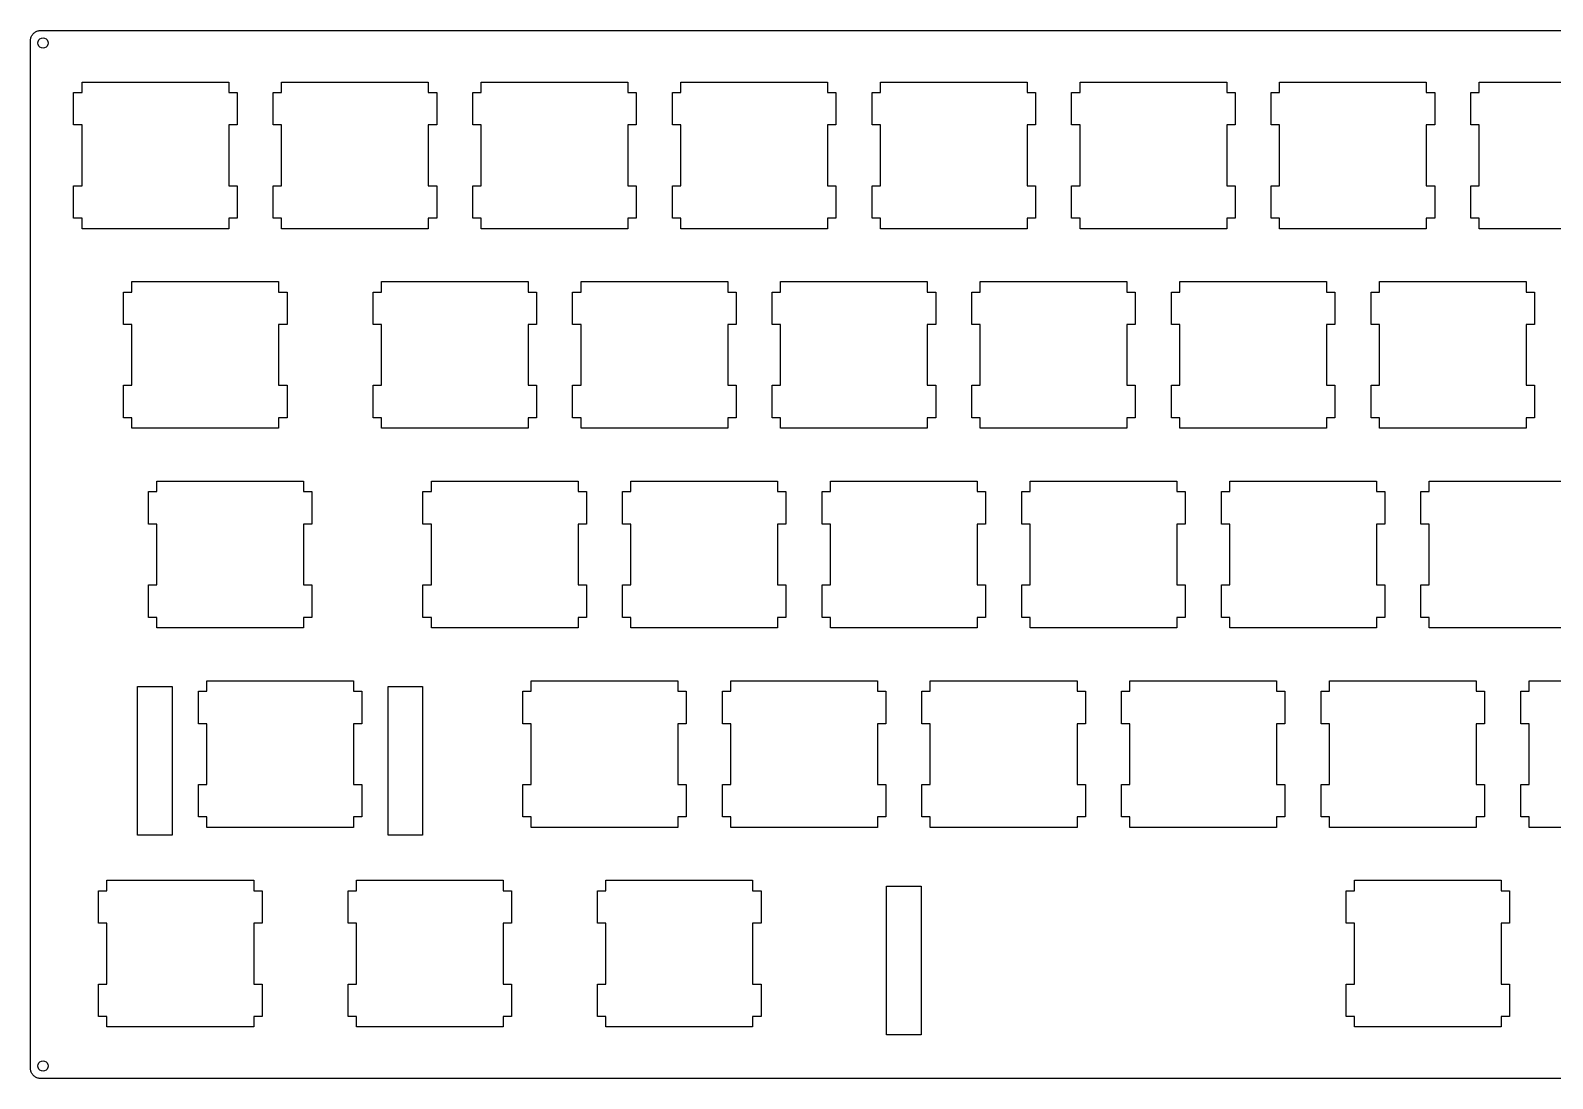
# Model space of a CAD drawing. Extents: x 0 to 291, y 0 to 100.
# Drawn here: x 0.1 to 145.4, y 0.1 to 100.2 of the extents above; entities that cross this region are included whole.
import ezdxf

# ---------------------------------------------------------------- set-up
doc = ezdxf.new("R2010")
doc.units = 0
doc.layers.get('0').update_dxf_attribs({"linetype": 'CONTINUOUS'})

msp = doc.modelspace()

# ---------------------------------------------------------------- linework, layer by layer
at = {"color": 0}
for p, q in [((0.093707, 99.1553), (0.096463, 99.2339)), ((0.093707, 1.10519), (0.093707, 99.1553)), ((0.096463, 99.2339), (0.106109, 99.3126)), ((0.106109, 99.3126), (0.121267, 99.3881)), ((0.121267, 99.3881), (0.143316, 99.4653)), ((0.143316, 99.4653), (0.169499, 99.5384)), ((0.169499, 99.5384), (0.202572, 99.61)), ((0.202572, 99.61), (0.241157, 99.6777)), ((0.241157, 99.6777), (0.285254, 99.7437)), ((0.285254, 99.7437), (0.333485, 99.8044)), ((0.333485, 99.8044), (0.38723, 99.8622)), ((0.38723, 99.8622), (0.445107, 99.9162)), ((0.445107, 99.9162), (0.505739, 99.9642)), ((0.505739, 99.9642), (0.571885, 100.008)), ((0.571885, 100.008), (0.63941, 100.047)), ((0.63941, 100.047), (0.711069, 100.08)), ((0.711069, 100.08), (0.784105, 100.106)), ((0.784105, 100.106), (0.861275, 100.128)), ((0.79375, 98.9556), (0.817178, 99.1112)), ((0.817178, 98.8011), (0.79375, 98.9556)), ((0.817178, 99.1112), (0.888834, 99.2505)), ((0.888834, 98.6621), (0.817178, 98.8011)), ((0.861275, 100.128), (0.937066, 100.143)), ((0.888834, 99.2505), (0.999077, 99.3606)), ((0.937066, 100.143), (1.01562, 100.153)), ((0.999077, 99.3606), (1.13826, 99.4322)), ((1.01562, 100.153), (1.09416, 100.156)), ((1.09416, 100.156), (289.644, 100.156)), ((1.13826, 99.4322), (1.29398, 99.4558)), ((1.29398, 99.4558), (1.44832, 99.4322)), ((1.44832, 99.4322), (1.5875, 99.3606)), ((1.5875, 99.3606), (1.69912, 99.2505)), ((1.69912, 99.2505), (1.7694, 99.1112)), ((1.7694, 98.8011), (1.69912, 98.6621)), ((1.7694, 99.1112), (1.79421, 98.9556)), ((1.79421, 98.9556), (1.7694, 98.8011)), ((0.999077, 98.5502), (0.888834, 98.6621)), ((1.13826, 98.48), (0.999077, 98.5502)), ((1.29398, 98.4553), (1.13826, 98.48)), ((1.44832, 98.48), (1.29398, 98.4553)), ((1.5875, 98.5502), (1.44832, 98.48)), ((1.69912, 98.6621), (1.5875, 98.5502)), ((5.01883, 94.2301), (5.01883, 95.2306)), ((5.01883, 95.2306), (19.0183, 95.2306)), ((19.0183, 95.2306), (19.0183, 94.2301)), ((24.0688, 94.2301), (24.0688, 95.2306)), ((24.0688, 95.2306), (38.0683, 95.2306)), ((38.0683, 95.2306), (38.0683, 94.2301)), ((43.119, 94.2301), (43.119, 95.2306)), ((43.119, 95.2306), (57.1183, 95.2306)), ((57.1183, 95.2306), (57.1183, 94.2301)), ((62.169, 94.2301), (62.169, 95.2306)), ((62.169, 95.2306), (76.1683, 95.2306)), ((76.1683, 95.2306), (76.1683, 94.2301)), ((81.219, 94.2301), (81.219, 95.2306)), ((81.219, 95.2306), (95.2183, 95.2306)), ((95.2183, 95.2306), (95.2183, 94.2301)), ((100.269, 94.2301), (100.269, 95.2306)), ((100.269, 95.2306), (114.268, 95.2306)), ((114.268, 95.2306), (114.268, 94.2301)), ((119.319, 94.2301), (119.319, 95.2306)), ((119.319, 95.2306), (133.318, 95.2306)), ((133.318, 95.2306), (133.318, 94.2301)), ((138.369, 94.2301), (138.369, 95.2306)), ((138.369, 95.2306), (152.368, 95.2306)), ((4.21816, 91.131), (4.21816, 94.2301)), ((4.21816, 94.2301), (5.01883, 94.2301)), ((19.0183, 94.2301), (19.8189, 94.2301)), ((19.8189, 94.2301), (19.8189, 91.131)), ((23.2682, 91.131), (23.2682, 94.2301)), ((23.2682, 94.2301), (24.0688, 94.2301)), ((38.0683, 94.2301), (38.8691, 94.2301)), ((38.8691, 94.2301), (38.8691, 91.131)), ((42.3182, 91.131), (42.3182, 94.2301)), ((42.3182, 94.2301), (43.119, 94.2301)), ((57.1183, 94.2301), (57.9191, 94.2301)), ((57.9191, 94.2301), (57.9191, 91.131)), ((61.3682, 91.131), (61.3682, 94.2301)), ((61.3682, 94.2301), (62.169, 94.2301)), ((76.1683, 94.2301), (76.9691, 94.2301)), ((76.9691, 94.2301), (76.9691, 91.131)), ((80.4182, 91.131), (80.4182, 94.2301)), ((80.4182, 94.2301), (81.219, 94.2301)), ((95.2183, 94.2301), (96.0191, 94.2301)), ((96.0191, 94.2301), (96.0191, 91.131)), ((99.4682, 91.131), (99.4682, 94.2301)), ((99.4682, 94.2301), (100.269, 94.2301)), ((114.268, 94.2301), (115.069, 94.2301)), ((115.069, 94.2301), (115.069, 91.131)), ((118.518, 91.131), (118.518, 94.2301)), ((118.518, 94.2301), (119.319, 94.2301)), ((133.318, 94.2301), (134.119, 94.2301)), ((134.119, 94.2301), (134.119, 91.131)), ((137.568, 91.131), (137.568, 94.2301)), ((137.568, 94.2301), (138.369, 94.2301)), ((5.01883, 91.131), (4.21816, 91.131)), ((5.01883, 85.3309), (5.01883, 91.131)), ((19.8189, 91.131), (19.0183, 91.131)), ((19.0183, 91.131), (19.0183, 85.3309)), ((24.0688, 91.131), (23.2682, 91.131)), ((24.0688, 85.3309), (24.0688, 91.131)), ((38.8691, 91.131), (38.0683, 91.131)), ((38.0683, 91.131), (38.0683, 85.3309)), ((43.119, 91.131), (42.3182, 91.131)), ((43.119, 85.3309), (43.119, 91.131)), ((57.9191, 91.131), (57.1183, 91.131)), ((57.1183, 91.131), (57.1183, 85.3309)), ((62.169, 91.131), (61.3682, 91.131)), ((62.169, 85.3309), (62.169, 91.131)), ((76.9691, 91.131), (76.1683, 91.131)), ((76.1683, 91.131), (76.1683, 85.3309)), ((81.219, 91.131), (80.4182, 91.131)), ((81.219, 85.3309), (81.219, 91.131)), ((96.0191, 91.131), (95.2183, 91.131)), ((95.2183, 91.131), (95.2183, 85.3309)), ((100.269, 91.131), (99.4682, 91.131)), ((100.269, 85.3309), (100.269, 91.131)), ((115.069, 91.131), (114.268, 91.131)), ((114.268, 91.131), (114.268, 85.3309)), ((119.319, 91.131), (118.518, 91.131)), ((119.319, 85.3309), (119.319, 91.131)), ((134.119, 91.131), (133.318, 91.131)), ((133.318, 91.131), (133.318, 85.3309)), ((138.369, 91.131), (137.568, 91.131)), ((138.369, 85.3309), (138.369, 91.131)), ((4.21816, 82.2304), (4.21816, 85.3309)), ((4.21816, 85.3309), (5.01883, 85.3309)), ((19.0183, 85.3309), (19.8189, 85.3309)), ((19.8189, 85.3309), (19.8189, 82.2304)), ((23.2682, 82.2304), (23.2682, 85.3309)), ((23.2682, 85.3309), (24.0688, 85.3309)), ((38.0683, 85.3309), (38.8691, 85.3309)), ((38.8691, 85.3309), (38.8691, 82.2304)), ((42.3182, 82.2304), (42.3182, 85.3309)), ((42.3182, 85.3309), (43.119, 85.3309)), ((57.1183, 85.3309), (57.9191, 85.3309)), ((57.9191, 85.3309), (57.9191, 82.2304)), ((61.3682, 82.2304), (61.3682, 85.3309)), ((61.3682, 85.3309), (62.169, 85.3309)), ((76.1683, 85.3309), (76.9691, 85.3309)), ((76.9691, 85.3309), (76.9691, 82.2304)), ((80.4182, 82.2304), (80.4182, 85.3309)), ((80.4182, 85.3309), (81.219, 85.3309)), ((95.2183, 85.3309), (96.0191, 85.3309)), ((96.0191, 85.3309), (96.0191, 82.2304)), ((99.4682, 82.2304), (99.4682, 85.3309)), ((99.4682, 85.3309), (100.269, 85.3309)), ((114.268, 85.3309), (115.069, 85.3309)), ((115.069, 85.3309), (115.069, 82.2304)), ((118.518, 82.2304), (118.518, 85.3309)), ((118.518, 85.3309), (119.319, 85.3309)), ((133.318, 85.3309), (134.119, 85.3309)), ((134.119, 85.3309), (134.119, 82.2304)), ((137.568, 82.2304), (137.568, 85.3309)), ((137.568, 85.3309), (138.369, 85.3309)), ((5.01883, 82.2304), (4.21816, 82.2304)), ((5.01883, 81.2313), (5.01883, 82.2304)), ((19.0183, 82.2304), (19.0183, 81.2313)), ((19.8189, 82.2304), (19.0183, 82.2304)), ((24.0688, 82.2304), (23.2682, 82.2304)), ((24.0688, 81.2313), (24.0688, 82.2304)), ((38.0683, 82.2304), (38.0683, 81.2313)), ((38.8691, 82.2304), (38.0683, 82.2304)), ((43.119, 82.2304), (42.3182, 82.2304)), ((43.119, 81.2313), (43.119, 82.2304)), ((57.1183, 82.2304), (57.1183, 81.2313)), ((57.9191, 82.2304), (57.1183, 82.2304)), ((62.169, 82.2304), (61.3682, 82.2304)), ((62.169, 81.2313), (62.169, 82.2304)), ((76.1683, 82.2304), (76.1683, 81.2313)), ((76.9691, 82.2304), (76.1683, 82.2304)), ((81.219, 82.2304), (80.4182, 82.2304)), ((81.219, 81.2313), (81.219, 82.2304)), ((95.2183, 82.2304), (95.2183, 81.2313)), ((96.0191, 82.2304), (95.2183, 82.2304)), ((100.269, 82.2304), (99.4682, 82.2304)), ((100.269, 81.2313), (100.269, 82.2304)), ((114.268, 82.2304), (114.268, 81.2313)), ((115.069, 82.2304), (114.268, 82.2304)), ((119.319, 82.2304), (118.518, 82.2304)), ((119.319, 81.2313), (119.319, 82.2304)), ((133.318, 82.2304), (133.318, 81.2313)), ((134.119, 82.2304), (133.318, 82.2304)), ((138.369, 82.2304), (137.568, 82.2304)), ((138.369, 81.2313), (138.369, 82.2304)), ((19.0183, 81.2313), (5.01883, 81.2313)), ((38.0683, 81.2313), (24.0688, 81.2313)), ((57.1183, 81.2313), (43.119, 81.2313)), ((76.1683, 81.2313), (62.169, 81.2313)), ((95.2183, 81.2313), (81.219, 81.2313)), ((114.268, 81.2313), (100.269, 81.2313)), ((133.318, 81.2313), (119.319, 81.2313)), ((152.368, 81.2313), (138.369, 81.2313)), ((9.78133, 75.1801), (9.78133, 76.1806)), ((9.78133, 76.1806), (23.7822, 76.1806)), ((23.7822, 76.1806), (23.7822, 75.1801)), ((33.5938, 75.1801), (33.5938, 76.1806)), ((33.5938, 76.1806), (47.5933, 76.1806)), ((47.5933, 76.1806), (47.5933, 75.1801)), ((52.644, 75.1801), (52.644, 76.1806)), ((52.644, 76.1806), (66.6433, 76.1806)), ((66.6433, 76.1806), (66.6433, 75.1801)), ((71.694, 75.1801), (71.694, 76.1806)), ((71.694, 76.1806), (85.6933, 76.1806)), ((85.6933, 76.1806), (85.6933, 75.1801)), ((90.744, 75.1801), (90.744, 76.1806)), ((90.744, 76.1806), (104.743, 76.1806)), ((104.743, 76.1806), (104.743, 75.1801)), ((109.794, 75.1801), (109.794, 76.1806)), ((109.794, 76.1806), (123.793, 76.1806)), ((123.793, 76.1806), (123.793, 75.1801)), ((128.844, 75.1801), (128.844, 76.1806)), ((128.844, 76.1806), (142.843, 76.1806)), ((142.843, 76.1806), (142.843, 75.1801)), ((8.98066, 72.081), (8.98066, 75.1801)), ((8.98066, 75.1801), (9.78133, 75.1801)), ((23.7822, 75.1801), (24.5815, 75.1801)), ((24.5815, 75.1801), (24.5815, 72.081)), ((32.7932, 72.081), (32.7932, 75.1801)), ((32.7932, 75.1801), (33.5938, 75.1801)), ((47.5933, 75.1801), (48.3941, 75.1801)), ((48.3941, 75.1801), (48.3941, 72.081)), ((51.8432, 72.081), (51.8432, 75.1801)), ((51.8432, 75.1801), (52.644, 75.1801)), ((66.6433, 75.1801), (67.4441, 75.1801)), ((67.4441, 75.1801), (67.4441, 72.081)), ((70.8932, 72.081), (70.8932, 75.1801)), ((70.8932, 75.1801), (71.694, 75.1801)), ((85.6933, 75.1801), (86.4941, 75.1801)), ((86.4941, 75.1801), (86.4941, 72.081)), ((89.9432, 72.081), (89.9432, 75.1801)), ((89.9432, 75.1801), (90.744, 75.1801)), ((104.743, 75.1801), (105.544, 75.1801)), ((105.544, 75.1801), (105.544, 72.081)), ((108.993, 72.081), (108.993, 75.1801)), ((108.993, 75.1801), (109.794, 75.1801)), ((123.793, 75.1801), (124.594, 75.1801)), ((124.594, 75.1801), (124.594, 72.081)), ((128.043, 72.081), (128.043, 75.1801)), ((128.043, 75.1801), (128.844, 75.1801)), ((142.843, 75.1801), (143.644, 75.1801)), ((143.644, 75.1801), (143.644, 72.081)), ((9.78133, 72.081), (8.98066, 72.081)), ((9.78133, 66.2809), (9.78133, 72.081)), ((24.5815, 72.081), (23.7822, 72.081)), ((23.7822, 72.081), (23.7822, 66.2809)), ((33.5938, 72.081), (32.7932, 72.081)), ((33.5938, 66.2809), (33.5938, 72.081)), ((48.3941, 72.081), (47.5933, 72.081)), ((47.5933, 72.081), (47.5933, 66.2809)), ((52.644, 72.081), (51.8432, 72.081)), ((52.644, 66.2809), (52.644, 72.081)), ((67.4441, 72.081), (66.6433, 72.081)), ((66.6433, 72.081), (66.6433, 66.2809)), ((71.694, 72.081), (70.8932, 72.081)), ((71.694, 66.2809), (71.694, 72.081)), ((86.4941, 72.081), (85.6933, 72.081)), ((85.6933, 72.081), (85.6933, 66.2809)), ((90.744, 72.081), (89.9432, 72.081)), ((90.744, 66.2809), (90.744, 72.081)), ((105.544, 72.081), (104.743, 72.081)), ((104.743, 72.081), (104.743, 66.2809)), ((109.794, 72.081), (108.993, 72.081)), ((109.794, 66.2809), (109.794, 72.081)), ((124.594, 72.081), (123.793, 72.081)), ((123.793, 72.081), (123.793, 66.2809)), ((128.844, 72.081), (128.043, 72.081)), ((128.844, 66.2809), (128.844, 72.081)), ((143.644, 72.081), (142.843, 72.081)), ((142.843, 72.081), (142.843, 66.2809)), ((8.98066, 63.1804), (8.98066, 66.2809)), ((8.98066, 66.2809), (9.78133, 66.2809)), ((23.7822, 66.2809), (24.5815, 66.2809)), ((24.5815, 66.2809), (24.5815, 63.1804)), ((32.7932, 63.1804), (32.7932, 66.2809)), ((32.7932, 66.2809), (33.5938, 66.2809)), ((47.5933, 66.2809), (48.3941, 66.2809)), ((48.3941, 66.2809), (48.3941, 63.1804)), ((51.8432, 63.1804), (51.8432, 66.2809)), ((51.8432, 66.2809), (52.644, 66.2809)), ((66.6433, 66.2809), (67.4441, 66.2809)), ((67.4441, 66.2809), (67.4441, 63.1804)), ((70.8932, 63.1804), (70.8932, 66.2809)), ((70.8932, 66.2809), (71.694, 66.2809)), ((85.6933, 66.2809), (86.4941, 66.2809)), ((86.4941, 66.2809), (86.4941, 63.1804)), ((89.9432, 63.1804), (89.9432, 66.2809)), ((89.9432, 66.2809), (90.744, 66.2809)), ((104.743, 66.2809), (105.544, 66.2809)), ((105.544, 66.2809), (105.544, 63.1804)), ((108.993, 63.1804), (108.993, 66.2809)), ((108.993, 66.2809), (109.794, 66.2809)), ((123.793, 66.2809), (124.594, 66.2809)), ((124.594, 66.2809), (124.594, 63.1804)), ((128.043, 63.1804), (128.043, 66.2809)), ((128.043, 66.2809), (128.844, 66.2809)), ((142.843, 66.2809), (143.644, 66.2809)), ((143.644, 66.2809), (143.644, 63.1804)), ((9.78133, 63.1804), (8.98066, 63.1804)), ((9.78133, 62.1813), (9.78133, 63.1804)), ((23.7822, 63.1804), (23.7822, 62.1813)), ((24.5815, 63.1804), (23.7822, 63.1804)), ((33.5938, 63.1804), (32.7932, 63.1804)), ((33.5938, 62.1813), (33.5938, 63.1804)), ((47.5933, 63.1804), (47.5933, 62.1813)), ((48.3941, 63.1804), (47.5933, 63.1804)), ((52.644, 63.1804), (51.8432, 63.1804)), ((52.644, 62.1813), (52.644, 63.1804)), ((66.6433, 63.1804), (66.6433, 62.1813)), ((67.4441, 63.1804), (66.6433, 63.1804)), ((71.694, 63.1804), (70.8932, 63.1804)), ((71.694, 62.1813), (71.694, 63.1804)), ((85.6933, 63.1804), (85.6933, 62.1813)), ((86.4941, 63.1804), (85.6933, 63.1804)), ((90.744, 63.1804), (89.9432, 63.1804)), ((90.744, 62.1813), (90.744, 63.1804)), ((104.743, 63.1804), (104.743, 62.1813)), ((105.544, 63.1804), (104.743, 63.1804)), ((109.794, 63.1804), (108.993, 63.1804)), ((109.794, 62.1813), (109.794, 63.1804)), ((123.793, 63.1804), (123.793, 62.1813)), ((124.594, 63.1804), (123.793, 63.1804)), ((128.844, 63.1804), (128.043, 63.1804)), ((128.844, 62.1813), (128.844, 63.1804)), ((142.843, 63.1804), (142.843, 62.1813)), ((143.644, 63.1804), (142.843, 63.1804)), ((23.7822, 62.1813), (9.78133, 62.1813)), ((47.5933, 62.1813), (33.5938, 62.1813)), ((66.6433, 62.1813), (52.644, 62.1813)), ((85.6933, 62.1813), (71.694, 62.1813)), ((104.743, 62.1813), (90.744, 62.1813)), ((123.793, 62.1813), (109.794, 62.1813)), ((142.843, 62.1813), (128.844, 62.1813)), ((12.1626, 56.1301), (12.1626, 57.1306)), ((12.1626, 57.1306), (26.1634, 57.1306)), ((26.1634, 57.1306), (26.1634, 56.1301)), ((38.3565, 56.1301), (38.3565, 57.1306)), ((38.3565, 57.1306), (52.3572, 57.1306)), ((52.3572, 57.1306), (52.3572, 56.1301)), ((57.4065, 56.1301), (57.4065, 57.1306)), ((57.4065, 57.1306), (71.4058, 57.1306)), ((71.4058, 57.1306), (71.4058, 56.1301)), ((76.4565, 56.1301), (76.4565, 57.1306)), ((76.4565, 57.1306), (90.4558, 57.1306)), ((90.4558, 57.1306), (90.4558, 56.1301)), ((95.5065, 56.1301), (95.5065, 57.1306)), ((95.5065, 57.1306), (109.506, 57.1306)), ((109.506, 57.1306), (109.506, 56.1301)), ((114.556, 56.1301), (114.556, 57.1306)), ((114.556, 57.1306), (128.556, 57.1306)), ((128.556, 57.1306), (128.556, 56.1301)), ((133.606, 56.1301), (133.606, 57.1306)), ((133.606, 57.1306), (147.606, 57.1306)), ((11.3633, 53.031), (11.3633, 56.1301)), ((11.3633, 56.1301), (12.1626, 56.1301)), ((26.1634, 56.1301), (26.9627, 56.1301)), ((26.9627, 56.1301), (26.9627, 53.031)), ((37.5571, 53.031), (37.5571, 56.1301)), ((37.5571, 56.1301), (38.3565, 56.1301)), ((52.3572, 56.1301), (53.1551, 56.1301)), ((53.1551, 56.1301), (53.1551, 53.031)), ((56.6071, 53.031), (56.6071, 56.1301)), ((56.6071, 56.1301), (57.4065, 56.1301)), ((71.4058, 56.1301), (72.2051, 56.1301)), ((72.2051, 56.1301), (72.2051, 53.031)), ((75.6557, 53.031), (75.6557, 56.1301)), ((75.6557, 56.1301), (76.4565, 56.1301)), ((90.4558, 56.1301), (91.2551, 56.1301)), ((91.2551, 56.1301), (91.2551, 53.031)), ((94.7057, 53.031), (94.7057, 56.1301)), ((94.7057, 56.1301), (95.5065, 56.1301)), ((109.506, 56.1301), (110.305, 56.1301)), ((110.305, 56.1301), (110.305, 53.031)), ((113.756, 53.031), (113.756, 56.1301)), ((113.756, 56.1301), (114.556, 56.1301)), ((128.556, 56.1301), (129.355, 56.1301)), ((129.355, 56.1301), (129.355, 53.031)), ((132.806, 53.031), (132.806, 56.1301)), ((132.806, 56.1301), (133.606, 56.1301)), ((12.1626, 53.031), (11.3633, 53.031)), ((12.1626, 47.2309), (12.1626, 53.031)), ((26.9627, 53.031), (26.1634, 53.031)), ((26.1634, 53.031), (26.1634, 47.2309)), ((38.3565, 53.031), (37.5571, 53.031)), ((38.3565, 47.2309), (38.3565, 53.031)), ((53.1551, 53.031), (52.3572, 53.031)), ((52.3572, 53.031), (52.3572, 47.2309)), ((57.4065, 53.031), (56.6071, 53.031)), ((57.4065, 47.2309), (57.4065, 53.031)), ((72.2051, 53.031), (71.4058, 53.031)), ((71.4058, 53.031), (71.4058, 47.2309)), ((76.4565, 53.031), (75.6557, 53.031)), ((76.4565, 47.2309), (76.4565, 53.031)), ((91.2551, 53.031), (90.4558, 53.031)), ((90.4558, 53.031), (90.4558, 47.2309)), ((95.5065, 53.031), (94.7057, 53.031)), ((95.5065, 47.2309), (95.5065, 53.031)), ((110.305, 53.031), (109.506, 53.031)), ((109.506, 53.031), (109.506, 47.2309)), ((114.556, 53.031), (113.756, 53.031)), ((114.556, 47.2309), (114.556, 53.031)), ((129.355, 53.031), (128.556, 53.031)), ((128.556, 53.031), (128.556, 47.2309)), ((133.606, 53.031), (132.806, 53.031)), ((133.606, 47.2309), (133.606, 53.031)), ((11.3633, 44.1304), (11.3633, 47.2309)), ((11.3633, 47.2309), (12.1626, 47.2309)), ((26.1634, 47.2309), (26.9627, 47.2309)), ((26.9627, 47.2309), (26.9627, 44.1304)), ((37.5571, 44.1304), (37.5571, 47.2309)), ((37.5571, 47.2309), (38.3565, 47.2309)), ((52.3572, 47.2309), (53.1551, 47.2309)), ((53.1551, 47.2309), (53.1551, 44.1304)), ((56.6071, 44.1304), (56.6071, 47.2309)), ((56.6071, 47.2309), (57.4065, 47.2309)), ((71.4058, 47.2309), (72.2051, 47.2309)), ((72.2051, 47.2309), (72.2051, 44.1304)), ((75.6557, 44.1304), (75.6557, 47.2309)), ((75.6557, 47.2309), (76.4565, 47.2309)), ((90.4558, 47.2309), (91.2551, 47.2309)), ((91.2551, 47.2309), (91.2551, 44.1304)), ((94.7057, 44.1304), (94.7057, 47.2309)), ((94.7057, 47.2309), (95.5065, 47.2309)), ((109.506, 47.2309), (110.305, 47.2309)), ((110.305, 47.2309), (110.305, 44.1304)), ((113.756, 44.1304), (113.756, 47.2309)), ((113.756, 47.2309), (114.556, 47.2309)), ((128.556, 47.2309), (129.355, 47.2309)), ((129.355, 47.2309), (129.355, 44.1304)), ((132.806, 44.1304), (132.806, 47.2309)), ((132.806, 47.2309), (133.606, 47.2309)), ((12.1626, 44.1304), (11.3633, 44.1304)), ((12.1626, 43.1313), (12.1626, 44.1304)), ((26.1634, 44.1304), (26.1634, 43.1313)), ((26.9627, 44.1304), (26.1634, 44.1304)), ((38.3565, 44.1304), (37.5571, 44.1304)), ((38.3565, 43.1313), (38.3565, 44.1304)), ((52.3572, 44.1304), (52.3572, 43.1313)), ((53.1551, 44.1304), (52.3572, 44.1304)), ((57.4065, 44.1304), (56.6071, 44.1304)), ((57.4065, 43.1313), (57.4065, 44.1304)), ((71.4058, 44.1304), (71.4058, 43.1313)), ((72.2051, 44.1304), (71.4058, 44.1304)), ((76.4565, 44.1304), (75.6557, 44.1304)), ((76.4565, 43.1313), (76.4565, 44.1304)), ((90.4558, 44.1304), (90.4558, 43.1313)), ((91.2551, 44.1304), (90.4558, 44.1304)), ((95.5065, 44.1304), (94.7057, 44.1304)), ((95.5065, 43.1313), (95.5065, 44.1304)), ((109.506, 44.1304), (109.506, 43.1313)), ((110.305, 44.1304), (109.506, 44.1304)), ((114.556, 44.1304), (113.756, 44.1304)), ((114.556, 43.1313), (114.556, 44.1304)), ((128.556, 44.1304), (128.556, 43.1313)), ((129.355, 44.1304), (128.556, 44.1304)), ((133.606, 44.1304), (132.806, 44.1304)), ((133.606, 43.1313), (133.606, 44.1304)), ((26.1634, 43.1313), (12.1626, 43.1313)), ((52.3572, 43.1313), (38.3565, 43.1313)), ((71.4058, 43.1313), (57.4065, 43.1313)), ((90.4558, 43.1313), (76.4565, 43.1313)), ((109.506, 43.1313), (95.5065, 43.1313)), ((128.556, 43.1313), (114.556, 43.1313)), ((147.606, 43.1313), (133.606, 43.1313)), ((16.9251, 37.0801), (16.9251, 38.0806)), ((16.9251, 38.0806), (30.9246, 38.0806)), ((30.9246, 38.0806), (30.9246, 37.0801)), ((47.8815, 37.0801), (47.8815, 38.0806)), ((47.8815, 38.0806), (61.8822, 38.0806)), ((61.8822, 38.0806), (61.8822, 37.0801)), ((66.9315, 37.0801), (66.9315, 38.0806)), ((66.9315, 38.0806), (80.9322, 38.0806)), ((80.9322, 38.0806), (80.9322, 37.0801)), ((85.9815, 37.0801), (85.9815, 38.0806)), ((85.9815, 38.0806), (99.9822, 38.0806)), ((99.9822, 38.0806), (99.9822, 37.0801)), ((105.031, 37.0801), (105.031, 38.0806)), ((105.031, 38.0806), (119.032, 38.0806)), ((119.032, 38.0806), (119.032, 37.0801)), ((124.081, 37.0801), (124.081, 38.0806)), ((124.081, 38.0806), (138.082, 38.0806)), ((138.082, 38.0806), (138.082, 37.0801)), ((143.131, 37.0801), (143.131, 38.0806)), ((143.131, 38.0806), (157.132, 38.0806)), ((10.3243, 37.531), (13.6247, 37.531)), ((10.3243, 23.3302), (10.3243, 37.531)), ((13.6247, 37.531), (13.6247, 23.3302)), ((16.1244, 33.981), (16.1244, 37.0801)), ((16.1244, 37.0801), (16.9251, 37.0801)), ((30.9246, 37.0801), (31.7252, 37.0801)), ((31.7252, 37.0801), (31.7252, 33.981)), ((34.2249, 37.531), (37.5253, 37.531)), ((34.2249, 23.3302), (34.2249, 37.531)), ((37.5253, 37.531), (37.5253, 23.3302)), ((47.0821, 33.981), (47.0821, 37.0801)), ((47.0821, 37.0801), (47.8815, 37.0801)), ((61.8822, 37.0801), (62.6816, 37.0801)), ((62.6816, 37.0801), (62.6816, 33.981)), ((66.1321, 33.981), (66.1321, 37.0801)), ((66.1321, 37.0801), (66.9315, 37.0801)), ((80.9322, 37.0801), (81.7316, 37.0801)), ((81.7316, 37.0801), (81.7316, 33.981)), ((85.1821, 33.981), (85.1821, 37.0801)), ((85.1821, 37.0801), (85.9815, 37.0801)), ((99.9822, 37.0801), (100.782, 37.0801)), ((100.782, 37.0801), (100.782, 33.981)), ((104.232, 33.981), (104.232, 37.0801)), ((104.232, 37.0801), (105.031, 37.0801)), ((119.032, 37.0801), (119.83, 37.0801)), ((119.83, 37.0801), (119.83, 33.981)), ((123.282, 33.981), (123.282, 37.0801)), ((123.282, 37.0801), (124.081, 37.0801)), ((138.082, 37.0801), (138.882, 37.0801)), ((138.882, 37.0801), (138.882, 33.981)), ((142.332, 33.981), (142.332, 37.0801)), ((142.332, 37.0801), (143.131, 37.0801)), ((16.9251, 33.981), (16.1244, 33.981)), ((16.9251, 28.1809), (16.9251, 33.981)), ((31.7252, 33.981), (30.9246, 33.981)), ((30.9246, 33.981), (30.9246, 28.1809)), ((47.8815, 33.981), (47.0821, 33.981)), ((47.8815, 28.1809), (47.8815, 33.981)), ((62.6816, 33.981), (61.8822, 33.981)), ((61.8822, 33.981), (61.8822, 28.1809)), ((66.9315, 33.981), (66.1321, 33.981)), ((66.9315, 28.1809), (66.9315, 33.981)), ((81.7316, 33.981), (80.9322, 33.981)), ((80.9322, 33.981), (80.9322, 28.1809)), ((85.9815, 33.981), (85.1821, 33.981)), ((85.9815, 28.1809), (85.9815, 33.981)), ((100.782, 33.981), (99.9822, 33.981)), ((99.9822, 33.981), (99.9822, 28.1809)), ((105.031, 33.981), (104.232, 33.981)), ((105.031, 28.1809), (105.031, 33.981)), ((119.83, 33.981), (119.032, 33.981)), ((119.032, 33.981), (119.032, 28.1809)), ((124.081, 33.981), (123.282, 33.981)), ((124.081, 28.1809), (124.081, 33.981)), ((138.882, 33.981), (138.082, 33.981)), ((138.082, 33.981), (138.082, 28.1809)), ((143.131, 33.981), (142.332, 33.981)), ((143.131, 28.1809), (143.131, 33.981)), ((16.1244, 25.0803), (16.1244, 28.1809)), ((16.1244, 28.1809), (16.9251, 28.1809)), ((30.9246, 28.1809), (31.7252, 28.1809)), ((31.7252, 28.1809), (31.7252, 25.0803)), ((47.0821, 25.0803), (47.0821, 28.1809)), ((47.0821, 28.1809), (47.8815, 28.1809)), ((61.8822, 28.1809), (62.6816, 28.1809)), ((62.6816, 28.1809), (62.6816, 25.0803)), ((66.1321, 25.0803), (66.1321, 28.1809)), ((66.1321, 28.1809), (66.9315, 28.1809)), ((80.9322, 28.1809), (81.7316, 28.1809)), ((81.7316, 28.1809), (81.7316, 25.0803)), ((85.1821, 25.0803), (85.1821, 28.1809)), ((85.1821, 28.1809), (85.9815, 28.1809)), ((99.9822, 28.1809), (100.782, 28.1809)), ((100.782, 28.1809), (100.782, 25.0803)), ((104.232, 25.0803), (104.232, 28.1809)), ((104.232, 28.1809), (105.031, 28.1809)), ((119.032, 28.1809), (119.83, 28.1809)), ((119.83, 28.1809), (119.83, 25.0803)), ((123.282, 25.0803), (123.282, 28.1809)), ((123.282, 28.1809), (124.081, 28.1809)), ((138.082, 28.1809), (138.882, 28.1809)), ((138.882, 28.1809), (138.882, 25.0803)), ((142.332, 25.0803), (142.332, 28.1809)), ((142.332, 28.1809), (143.131, 28.1809)), ((16.9251, 25.0803), (16.1244, 25.0803)), ((16.9251, 24.0812), (16.9251, 25.0803)), ((30.9246, 25.0803), (30.9246, 24.0812)), ((31.7252, 25.0803), (30.9246, 25.0803)), ((47.8815, 25.0803), (47.0821, 25.0803)), ((47.8815, 24.0812), (47.8815, 25.0803)), ((61.8822, 25.0803), (61.8822, 24.0812)), ((62.6816, 25.0803), (61.8822, 25.0803)), ((66.9315, 25.0803), (66.1321, 25.0803)), ((66.9315, 24.0812), (66.9315, 25.0803)), ((80.9322, 25.0803), (80.9322, 24.0812)), ((81.7316, 25.0803), (80.9322, 25.0803)), ((85.9815, 25.0803), (85.1821, 25.0803)), ((85.9815, 24.0812), (85.9815, 25.0803)), ((99.9822, 25.0803), (99.9822, 24.0812)), ((100.782, 25.0803), (99.9822, 25.0803)), ((105.031, 25.0803), (104.232, 25.0803)), ((105.031, 24.0812), (105.031, 25.0803)), ((119.032, 25.0803), (119.032, 24.0812)), ((119.83, 25.0803), (119.032, 25.0803)), ((124.081, 25.0803), (123.282, 25.0803)), ((124.081, 24.0812), (124.081, 25.0803)), ((138.082, 25.0803), (138.082, 24.0812)), ((138.882, 25.0803), (138.082, 25.0803)), ((143.131, 25.0803), (142.332, 25.0803)), ((143.131, 24.0812), (143.131, 25.0803)), ((13.6247, 23.3302), (10.3243, 23.3302)), ((30.9246, 24.0812), (16.9251, 24.0812)), ((37.5253, 23.3302), (34.2249, 23.3302)), ((61.8822, 24.0812), (47.8815, 24.0812)), ((80.9322, 24.0812), (66.9315, 24.0812)), ((99.9822, 24.0812), (85.9815, 24.0812)), ((119.032, 24.0812), (105.031, 24.0812)), ((138.082, 24.0812), (124.081, 24.0812)), ((157.132, 24.0812), (143.131, 24.0812)), ((7.40008, 18.0303), (7.40008, 19.0307)), ((7.40008, 19.0307), (21.3996, 19.0307)), ((21.3996, 19.0307), (21.3996, 18.0303)), ((31.2126, 18.0303), (31.2126, 19.0307)), ((31.2126, 19.0307), (45.2134, 19.0307)), ((45.2134, 19.0307), (45.2134, 18.0303)), ((55.0252, 18.0303), (55.0252, 19.0307)), ((55.0252, 19.0307), (69.0245, 19.0307)), ((69.0245, 19.0307), (69.0245, 18.0303)), ((126.463, 18.0303), (126.463, 19.0307)), ((126.463, 19.0307), (140.463, 19.0307)), ((140.463, 19.0307), (140.463, 18.0303)), ((6.59941, 14.931), (6.59941, 18.0303)), ((6.59941, 18.0303), (7.40008, 18.0303)), ((21.3996, 18.0303), (22.2002, 18.0303)), ((22.2002, 18.0303), (22.2002, 14.931)), ((30.4133, 14.931), (30.4133, 18.0303)), ((30.4133, 18.0303), (31.2126, 18.0303)), ((45.2134, 18.0303), (46.0128, 18.0303)), ((46.0128, 18.0303), (46.0128, 14.931)), ((54.2244, 14.931), (54.2244, 18.0303)), ((54.2244, 18.0303), (55.0252, 18.0303)), ((69.0245, 18.0303), (69.8253, 18.0303)), ((69.8253, 18.0303), (69.8253, 14.931)), ((81.8127, 18.4809), (85.1133, 18.4809)), ((81.8127, 4.28018), (81.8127, 18.4809)), ((85.1133, 18.4809), (85.1133, 4.28018)), ((125.663, 14.931), (125.663, 18.0303)), ((125.663, 18.0303), (126.463, 18.0303)), ((140.463, 18.0303), (141.263, 18.0303)), ((141.263, 18.0303), (141.263, 14.931)), ((7.40008, 14.931), (6.59941, 14.931)), ((7.40008, 9.13088), (7.40008, 14.931)), ((22.2002, 14.931), (21.3996, 14.931)), ((21.3996, 14.931), (21.3996, 9.13088)), ((31.2126, 14.931), (30.4133, 14.931)), ((31.2126, 9.13088), (31.2126, 14.931)), ((46.0128, 14.931), (45.2134, 14.931)), ((45.2134, 14.931), (45.2134, 9.13088)), ((55.0252, 14.931), (54.2244, 14.931)), ((55.0252, 9.13088), (55.0252, 14.931)), ((69.8253, 14.931), (69.0245, 14.931)), ((69.0245, 14.931), (69.0245, 9.13088)), ((126.463, 14.931), (125.663, 14.931)), ((126.463, 9.13088), (126.463, 14.931)), ((141.263, 14.931), (140.463, 14.931)), ((140.463, 14.931), (140.463, 9.13088)), ((6.59941, 6.03031), (6.59941, 9.13088)), ((6.59941, 9.13088), (7.40008, 9.13088)), ((21.3996, 9.13088), (22.2002, 9.13088)), ((22.2002, 9.13088), (22.2002, 6.03031)), ((30.4133, 6.03031), (30.4133, 9.13088)), ((30.4133, 9.13088), (31.2126, 9.13088)), ((45.2134, 9.13088), (46.0128, 9.13088)), ((46.0128, 9.13088), (46.0128, 6.03031)), ((54.2244, 6.03031), (54.2244, 9.13088)), ((54.2244, 9.13088), (55.0252, 9.13088)), ((69.0245, 9.13088), (69.8253, 9.13088)), ((69.8253, 9.13088), (69.8253, 6.03031)), ((125.663, 6.03031), (125.663, 9.13088)), ((125.663, 9.13088), (126.463, 9.13088)), ((140.463, 9.13088), (141.263, 9.13088)), ((141.263, 9.13088), (141.263, 6.03031)), ((7.40008, 6.03031), (6.59941, 6.03031)), ((7.40008, 5.03121), (7.40008, 6.03031)), ((21.3996, 6.03031), (21.3996, 5.03121)), ((22.2002, 6.03031), (21.3996, 6.03031)), ((31.2126, 6.03031), (30.4133, 6.03031)), ((31.2126, 5.03121), (31.2126, 6.03031)), ((45.2134, 6.03031), (45.2134, 5.03121)), ((46.0128, 6.03031), (45.2134, 6.03031)), ((55.0252, 6.03031), (54.2244, 6.03031)), ((55.0252, 5.03121), (55.0252, 6.03031)), ((69.0245, 6.03031), (69.0245, 5.03121)), ((69.8253, 6.03031), (69.0245, 6.03031)), ((126.463, 6.03031), (125.663, 6.03031)), ((126.463, 5.03121), (126.463, 6.03031)), ((140.463, 6.03031), (140.463, 5.03121)), ((141.263, 6.03031), (140.463, 6.03031)), ((21.3996, 5.03121), (7.40008, 5.03121)), ((45.2134, 5.03121), (31.2126, 5.03121)), ((69.0245, 5.03121), (55.0252, 5.03121)), ((140.463, 5.03121), (126.463, 5.03121)), ((85.1133, 4.28018), (81.8127, 4.28018)), ((0.79375, 1.30638), (0.817178, 1.46072)), ((0.817178, 1.46072), (0.888834, 1.5999)), ((0.888834, 1.5999), (0.999077, 1.71015)), ((0.999077, 1.71015), (1.13826, 1.7818)), ((1.13826, 1.7818), (1.29398, 1.80523)), ((1.29398, 1.80523), (1.44832, 1.7818)), ((1.44832, 1.7818), (1.5875, 1.71015)), ((1.5875, 1.71015), (1.69912, 1.5999)), ((1.69912, 1.5999), (1.7694, 1.46072)), ((1.7694, 1.46072), (1.79421, 1.30638)), ((0.096463, 1.02802), (0.093707, 1.10519)), ((0.106109, 0.94947), (0.096463, 1.02802)), ((0.121267, 0.8723), (0.106109, 0.94947)), ((0.143316, 0.796505), (0.121267, 0.8723)), ((0.169499, 0.722094), (0.143316, 0.796505)), ((0.202572, 0.651813), (0.169499, 0.722094)), ((0.241157, 0.584288), (0.202572, 0.651813)), ((0.285254, 0.518142), (0.241157, 0.584288)), ((0.333485, 0.456131), (0.285254, 0.518142)), ((0.38723, 0.398254), (0.333485, 0.456131)), ((0.445107, 0.345888), (0.38723, 0.398254)), ((0.505739, 0.296278), (0.445107, 0.345888)), ((0.571885, 0.252181), (0.505739, 0.296278)), ((0.63941, 0.214974), (0.571885, 0.252181)), ((0.711069, 0.181901), (0.63941, 0.214974)), ((0.784105, 0.15434), (0.711069, 0.181901)), ((0.861275, 0.13367), (0.784105, 0.15434)), ((0.817178, 1.15066), (0.79375, 1.30638)), ((0.888834, 1.01148), (0.817178, 1.15066)), ((0.937066, 0.117133), (0.861275, 0.13367)), ((0.999077, 0.901238), (0.888834, 1.01148)), ((1.01562, 0.108865), (0.937066, 0.117133)), ((1.13826, 0.829578), (0.999077, 0.901238)), ((1.09416, 0.106109), (1.01562, 0.108865)), ((289.644, 0.106109), (1.09416, 0.106109)), ((1.29398, 0.806154), (1.13826, 0.829578)), ((1.44832, 0.829578), (1.29398, 0.806154)), ((1.5875, 0.901238), (1.44832, 0.829578)), ((1.69912, 1.01148), (1.5875, 0.901238)), ((1.7694, 1.15066), (1.69912, 1.01148)), ((1.79421, 1.30638), (1.7694, 1.15066))]:
    msp.add_line(p, q, dxfattribs=at)

doc.saveas('drawing.dxf')
